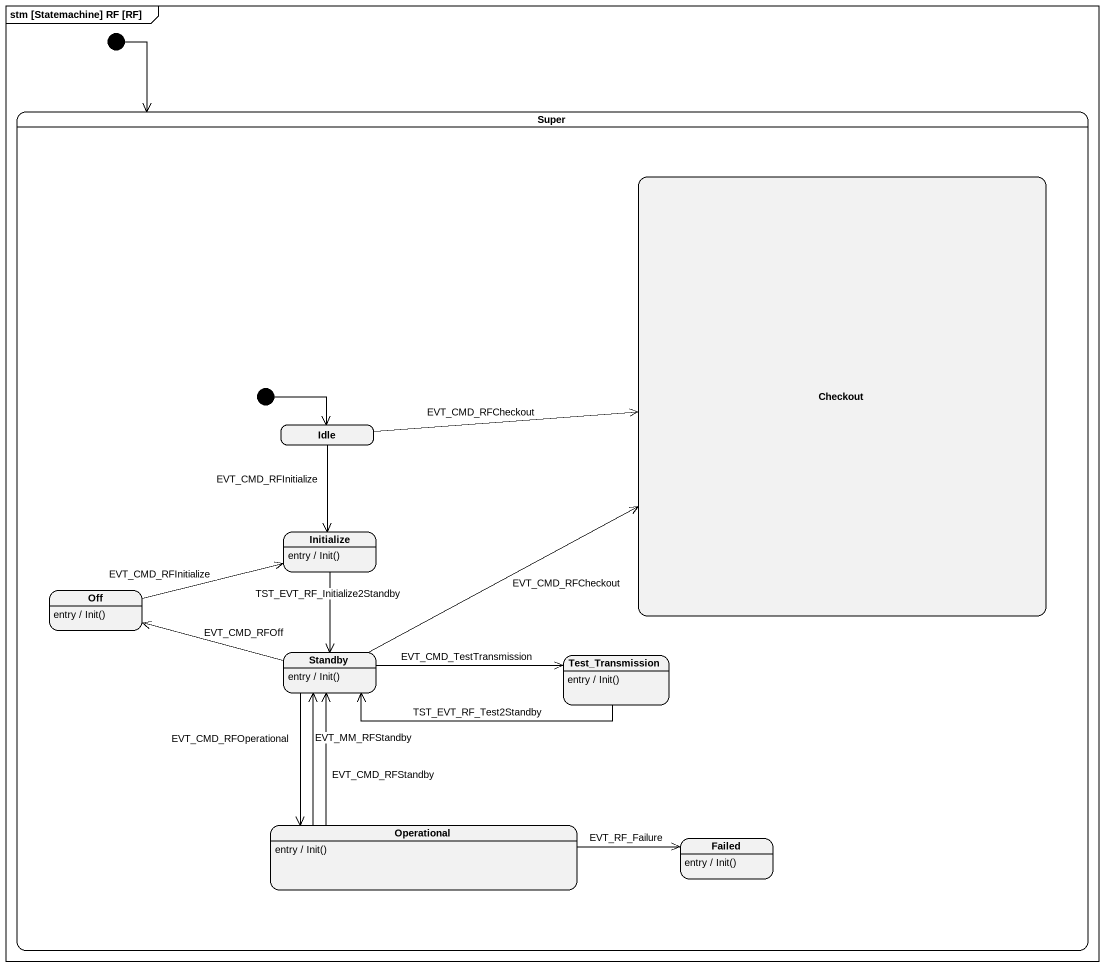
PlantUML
@startuml
mainframe stm [Statemachine] RF [RF]
hide empty description
state Super {
  state Checkout
  state Idle
  state Initialize
  Initialize : entry / Init()
  state Off
  Off : entry / Init()
  state Standby
  Standby : entry / Init()
  state Test_Transmission
  Test_Transmission : entry / Init()
  state Operational
  Operational : entry / Init()
  state Failed
  Failed : entry / Init()
  [*] --> Idle
}
[*] --> Super
Idle -right-> Checkout : EVT_CMD_RFCheckout
Idle --> Initialize : EVT_CMD_RFInitialize
Initialize --> Standby : TST_EVT_RF_Initialize2Standby
Off -right-> Initialize : EVT_CMD_RFInitialize
Standby -right-> Checkout : EVT_CMD_RFCheckout
Standby -left-> Off : EVT_CMD_RFOff
Standby -right-> Test_Transmission : EVT_CMD_TestTransmission
Standby --> Operational : EVT_CMD_RFOperational
Test_Transmission -left-> Standby : TST_EVT_RF_Test2Standby
Operational -up-> Standby : EVT_MM_RFStandby
Operational -up-> Standby : EVT_CMD_RFStandby
Operational -right-> Failed : EVT_RF_Failure
@enduml
